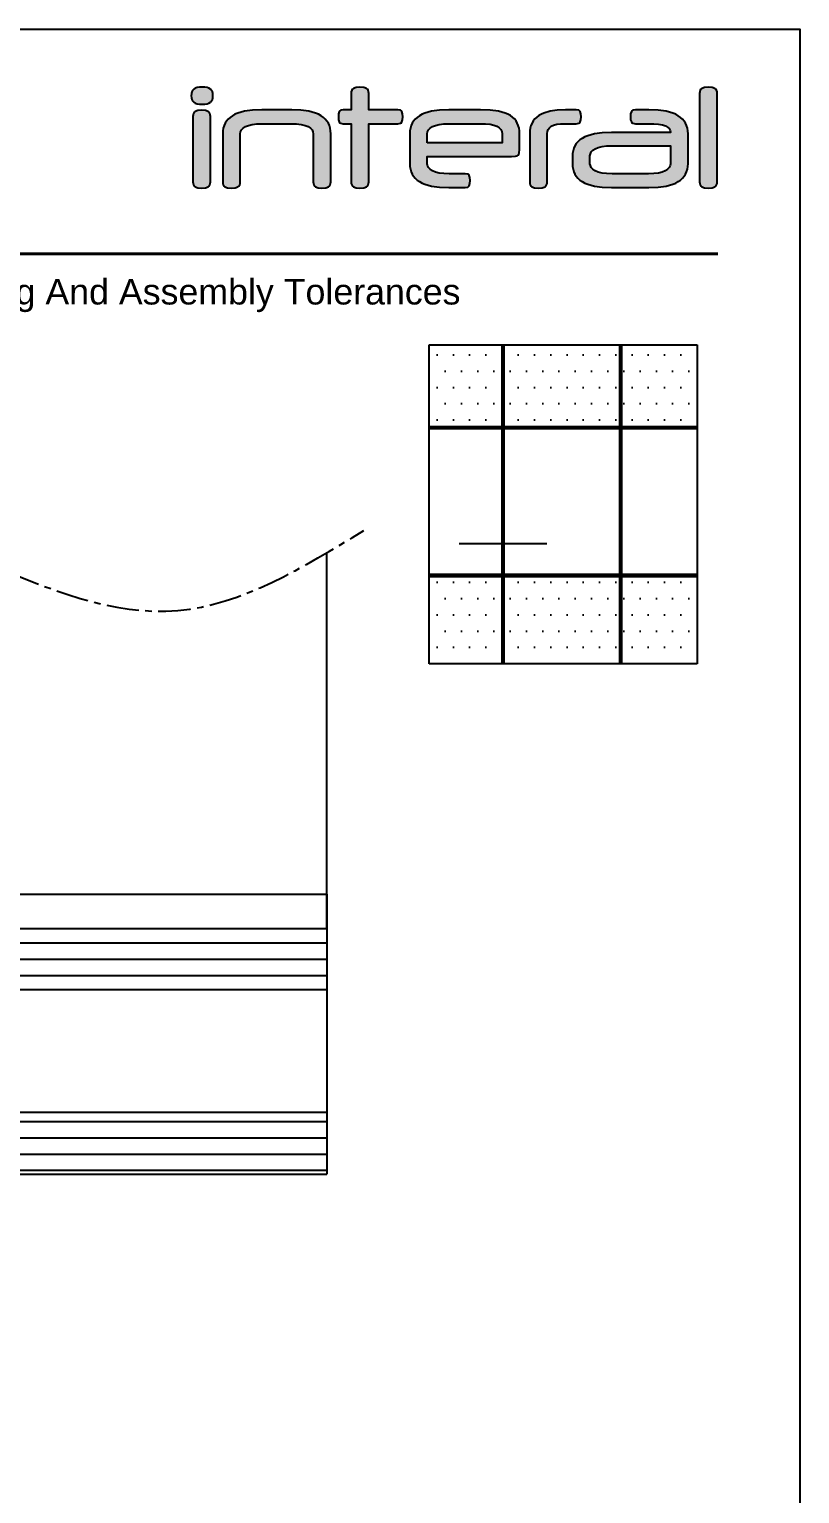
# Model space of a CAD drawing. Header units: millimetres. Extents: x 1489 to 1909, y -347 to 297.
# Drawn here: x 1623.9 to 1699.2, y -193.1 to -50 of the extents above; entities that cross this region are included whole.
import ezdxf

# ---------------------------------------------------------------- set-up
doc = ezdxf.new("R2010")
doc.units = ezdxf.units.MM
doc.header["$PDSIZE"] = -1
doc.linetypes.add('CENTER', pattern=[10.16, 6.35, -1.27, 1.27, -1.27])
for name, color, linetype in [('aksesuar', 1, 'Continuous'), ('ALUMINIUM', 30, 'Continuous'), ('Antet', 7, 'Continuous'), ('PROFIL', 7, 'Continuous'), ('yazı_numara_k', 11, 'Continuous')]:
    doc.layers.add(name, color=color, linetype=linetype)

# ---------------------------------------------------------------- blocks, each defined once
blk = doc.blocks.new('İnteral Logo - 2D')
at = {"layer": 'PROFIL', "ltscale": 10}
h = blk.add_hatch(color=7, dxfattribs=at)
h.paths.add_polyline_path([(2732.45, 1117.62), (2732.47, 1117.8), (2732.47, 1124.16), (2732.45, 1124.34), (2732.41, 1124.48), (2732.35, 1124.6), (2732.25, 1124.67), (2731.98, 1124.76), (2731.61, 1124.79), (2731.23, 1124.76), (2730.97, 1124.67), (2730.87, 1124.6), (2730.81, 1124.48), (2730.77, 1124.34), (2730.76, 1124.16), (2730.76, 1117.8), (2730.77, 1117.62), (2730.81, 1117.48), (2730.87, 1117.36), (2730.97, 1117.29), (2731.23, 1117.2), (2731.61, 1117.17), (2731.98, 1117.2), (2732.25, 1117.29), (2732.35, 1117.36), (2732.41, 1117.48)])
h.paths.add_polyline_path([(2732.72, 1126.21), (2732.71, 1126.41), (2732.66, 1126.58), (2732.58, 1126.73), (2732.47, 1126.84), (2732.33, 1126.93), (2732.15, 1127), (2731.92, 1127.03), (2731.66, 1127.05), (2731.4, 1127.03), (2731.17, 1127), (2730.99, 1126.93), (2730.84, 1126.84), (2730.73, 1126.73), (2730.66, 1126.58), (2730.61, 1126.41), (2730.59, 1126.21), (2730.61, 1126.01), (2730.66, 1125.84), (2730.73, 1125.69), (2730.84, 1125.58), (2730.99, 1125.49), (2731.17, 1125.42), (2731.4, 1125.39), (2731.66, 1125.37), (2731.92, 1125.39), (2732.15, 1125.42), (2732.33, 1125.49), (2732.47, 1125.58), (2732.58, 1125.69), (2732.66, 1125.84), (2732.71, 1126.01)])
for points in [[(2750.79, 1123.47), (2751.04, 1123.52), (2751.13, 1123.57), (2751.18, 1123.64), (2751.25, 1123.85), (2751.27, 1124.15), (2751.25, 1124.44), (2751.18, 1124.66), (2751.13, 1124.74), (2751.04, 1124.79), (2750.79, 1124.84), (2747.94, 1124.84), (2747.94, 1126.41), (2747.93, 1126.59), (2747.89, 1126.74), (2747.82, 1126.85), (2747.73, 1126.92), (2747.46, 1127.02), (2747.08, 1127.05), (2746.7, 1127.02), (2746.44, 1126.92), (2746.35, 1126.85), (2746.28, 1126.74), (2746.24, 1126.59), (2746.23, 1126.41), (2746.23, 1124.84), (2745.46, 1124.84), (2745.21, 1124.79), (2745.12, 1124.74), (2745.06, 1124.66), (2745, 1124.44), (2744.98, 1124.15), (2745, 1123.85), (2745.06, 1123.64), (2745.12, 1123.57), (2745.21, 1123.52), (2745.46, 1123.47), (2746.23, 1123.47), (2746.23, 1117.8), (2746.24, 1117.62), (2746.28, 1117.48), (2746.35, 1117.36), (2746.44, 1117.29), (2746.7, 1117.2), (2747.08, 1117.17), (2747.46, 1117.2), (2747.73, 1117.29), (2747.82, 1117.36), (2747.89, 1117.48), (2747.93, 1117.62), (2747.94, 1117.8), (2747.94, 1123.47)], [(2743.86, 1123.73), (2743.7, 1123.92), (2743.51, 1124.09), (2743.28, 1124.25), (2743.03, 1124.39), (2742.75, 1124.51), (2742.09, 1124.69), (2741.32, 1124.8), (2740.42, 1124.84), (2737.48, 1124.84), (2736.59, 1124.8), (2735.81, 1124.69), (2735.16, 1124.51), (2734.87, 1124.39), (2734.62, 1124.25), (2734.4, 1124.09), (2734.2, 1123.92), (2734.04, 1123.73), (2733.91, 1123.52), (2733.8, 1123.29), (2733.73, 1123.04), (2733.68, 1122.77), (2733.67, 1122.49), (2733.67, 1117.8), (2733.68, 1117.62), (2733.72, 1117.48), (2733.79, 1117.36), (2733.88, 1117.29), (2734.14, 1117.2), (2734.52, 1117.17), (2734.89, 1117.2), (2735.16, 1117.29), (2735.26, 1117.36), (2735.33, 1117.48), (2735.37, 1117.62), (2735.38, 1117.8), (2735.38, 1122.85), (2736.02, 1123.27), (2736.75, 1123.45), (2737.54, 1123.47), (2741.05, 1123.47), (2742.23, 1123.19), (2742.52, 1122.63), (2742.52, 1117.8), (2742.54, 1117.62), (2742.58, 1117.48), (2742.64, 1117.36), (2742.73, 1117.29), (2743, 1117.2), (2743.37, 1117.17), (2743.75, 1117.2), (2744.02, 1117.29), (2744.11, 1117.36), (2744.18, 1117.48), (2744.22, 1117.62), (2744.24, 1117.8), (2744.24, 1122.49), (2744.22, 1122.77), (2744.18, 1123.04), (2744.1, 1123.29), (2744, 1123.52)], [(2768.21, 1123.47), (2768.47, 1123.52), (2768.55, 1123.57), (2768.61, 1123.64), (2768.68, 1123.85), (2768.7, 1124.15), (2768.68, 1124.44), (2768.61, 1124.66), (2768.55, 1124.74), (2768.47, 1124.79), (2768.21, 1124.84), (2767.16, 1124.84), (2766.36, 1124.8), (2765.67, 1124.69), (2765.07, 1124.51), (2764.81, 1124.39), (2764.57, 1124.26), (2764.36, 1124.1), (2764.18, 1123.93), (2764.02, 1123.74), (2763.9, 1123.53), (2763.8, 1123.3), (2763.73, 1123.05), (2763.69, 1122.79), (2763.67, 1122.5), (2763.67, 1117.8), (2763.69, 1117.62), (2763.72, 1117.48), (2763.79, 1117.36), (2763.88, 1117.29), (2764.15, 1117.2), (2764.52, 1117.17), (2764.9, 1117.2), (2765.17, 1117.29), (2765.26, 1117.36), (2765.33, 1117.48), (2765.37, 1117.62), (2765.38, 1117.8), (2765.38, 1122.9), (2765.95, 1123.36), (2766.83, 1123.47)]]:
    blk.add_hatch(color=7, dxfattribs=at).paths.add_polyline_path(points)
at = {"layer": 'PROFIL', "ltscale": 10, "true_color": 0xfed100}
blk.add_hatch(color=40, dxfattribs=at).paths.add_polyline_path([(2781.99, 1126.41), (2781.98, 1126.59), (2781.94, 1126.74), (2781.87, 1126.85), (2781.78, 1126.92), (2781.51, 1127.02), (2781.13, 1127.05), (2780.75, 1127.02), (2780.49, 1126.92), (2780.4, 1126.85), (2780.33, 1126.74), (2780.29, 1126.59), (2780.28, 1126.41), (2780.28, 1117.8), (2780.29, 1117.62), (2780.33, 1117.48), (2780.4, 1117.36), (2780.49, 1117.29), (2780.75, 1117.2), (2781.13, 1117.17), (2781.51, 1117.2), (2781.78, 1117.29), (2781.87, 1117.36), (2781.94, 1117.48), (2781.98, 1117.62), (2781.99, 1117.8)])
at = {"layer": 'PROFIL', "ltscale": 10}
h = blk.add_hatch(color=7, dxfattribs=at)
h.paths.add_polyline_path([(2759.81, 1124.8), (2758.87, 1124.84), (2755.76, 1124.84), (2754.87, 1124.8), (2754.09, 1124.69), (2753.44, 1124.51), (2753.15, 1124.39), (2752.9, 1124.25), (2752.68, 1124.09), (2752.48, 1123.92), (2752.32, 1123.73), (2752.18, 1123.52), (2752.08, 1123.29), (2752.01, 1123.04), (2751.96, 1122.77), (2751.95, 1122.49), (2751.95, 1119.56), (2751.96, 1119.28), (2752.01, 1119.02), (2752.08, 1118.77), (2752.18, 1118.54), (2752.32, 1118.33), (2752.48, 1118.14), (2752.68, 1117.96), (2752.9, 1117.81), (2753.15, 1117.67), (2753.44, 1117.55), (2754.09, 1117.37), (2754.87, 1117.26), (2755.76, 1117.22), (2757.36, 1117.22), (2757.62, 1117.26), (2757.7, 1117.32), (2757.76, 1117.39), (2757.83, 1117.61), (2757.85, 1117.91), (2757.83, 1118.2), (2757.76, 1118.41), (2757.7, 1118.49), (2757.62, 1118.54), (2757.36, 1118.58), (2755.13, 1118.58), (2753.96, 1118.87), (2753.66, 1119.43), (2753.66, 1120.25), (2761.88, 1120.25), (2762.3, 1120.29), (2762.44, 1120.34), (2762.54, 1120.4), (2762.61, 1120.49), (2762.65, 1120.61), (2762.69, 1120.94), (2762.69, 1122.49), (2762.67, 1122.78), (2762.63, 1123.04), (2762.56, 1123.29), (2762.46, 1123.52), (2762.34, 1123.74), (2762.18, 1123.93), (2762, 1124.1), (2761.79, 1124.26), (2761.55, 1124.39), (2761.27, 1124.51), (2760.61, 1124.69)])
h.paths.add_polyline_path([(2760.98, 1121.59), (2760.98, 1122.49), (2760.95, 1122.71), (2760.85, 1122.91), (2760.69, 1123.08), (2760.47, 1123.22), (2760.18, 1123.33), (2759.81, 1123.41), (2759.35, 1123.46), (2758.82, 1123.47), (2755.81, 1123.47), (2755.29, 1123.46), (2754.84, 1123.4), (2754.46, 1123.31), (2754.17, 1123.19), (2753.95, 1123.04), (2753.79, 1122.87), (2753.69, 1122.69), (2753.66, 1122.49), (2753.66, 1121.59)], flags=16)
at = {"layer": 'PROFIL', "ltscale": 10, "true_color": 0xfed100}
h = blk.add_hatch(color=40, dxfattribs=at)
h.paths.add_polyline_path([(2779.15, 1119.56), (2779.15, 1122.49), (2779.13, 1122.77), (2779.09, 1123.04), (2779.01, 1123.29), (2778.91, 1123.52), (2778.78, 1123.73), (2778.61, 1123.92), (2778.42, 1124.09), (2778.19, 1124.25), (2777.94, 1124.39), (2777.66, 1124.51), (2777, 1124.69), (2776.23, 1124.8), (2775.33, 1124.84), (2774.01, 1124.84), (2773.76, 1124.79), (2773.67, 1124.74), (2773.61, 1124.67), (2773.54, 1124.45), (2773.51, 1124.15), (2773.54, 1123.85), (2773.61, 1123.64), (2773.67, 1123.57), (2773.76, 1123.52), (2774.01, 1123.47), (2775.97, 1123.47), (2777.16, 1123.25), (2777.52, 1122.62), (2771.67, 1122.62), (2770.77, 1122.59), (2770, 1122.48), (2769.34, 1122.29), (2769.06, 1122.18), (2768.81, 1122.04), (2768.58, 1121.88), (2768.39, 1121.71), (2768.22, 1121.52), (2768.09, 1121.31), (2767.99, 1121.08), (2767.91, 1120.83), (2767.87, 1120.56), (2767.85, 1120.28), (2767.85, 1119.56), (2767.87, 1119.28), (2767.91, 1119.02), (2767.99, 1118.77), (2768.09, 1118.54), (2768.22, 1118.33), (2768.39, 1118.14), (2768.58, 1117.96), (2768.81, 1117.81), (2769.06, 1117.67), (2769.34, 1117.55), (2770, 1117.37), (2770.77, 1117.26), (2771.67, 1117.22), (2775.33, 1117.22), (2776.23, 1117.26), (2777, 1117.37), (2777.66, 1117.55), (2777.94, 1117.67), (2778.19, 1117.81), (2778.42, 1117.96), (2778.61, 1118.14), (2778.78, 1118.33), (2778.91, 1118.54), (2779.01, 1118.77), (2779.09, 1119.02), (2779.13, 1119.28)])
h.paths.add_polyline_path([(2777.44, 1119.22), (2776.8, 1118.78), (2776.07, 1118.61), (2775.28, 1118.58), (2771.04, 1118.58), (2769.86, 1118.87), (2769.56, 1119.43), (2769.56, 1120.69), (2770.2, 1121.12), (2770.93, 1121.29), (2771.72, 1121.32), (2777.44, 1121.32)], flags=16)
at = {"layer": 'PROFIL', "color": 7, "ltscale": 10}
for points in [[(2732.72, 1126.21), (2732.71, 1126.41), (2732.66, 1126.58), (2732.58, 1126.73), (2732.47, 1126.84), (2732.33, 1126.93), (2732.15, 1127), (2731.92, 1127.03), (2731.66, 1127.05), (2731.4, 1127.03), (2731.17, 1127), (2730.99, 1126.93), (2730.84, 1126.84), (2730.73, 1126.73), (2730.66, 1126.58), (2730.61, 1126.41), (2730.59, 1126.21), (2730.61, 1126.01), (2730.66, 1125.84), (2730.73, 1125.69), (2730.84, 1125.58), (2730.99, 1125.49), (2731.17, 1125.42), (2731.4, 1125.39), (2731.66, 1125.37), (2731.92, 1125.39), (2732.15, 1125.42), (2732.33, 1125.49), (2732.47, 1125.58), (2732.58, 1125.69), (2732.66, 1125.84), (2732.71, 1126.01)], [(2751.25, 1123.85), (2751.27, 1124.15), (2751.25, 1124.44), (2751.18, 1124.66), (2751.13, 1124.74), (2751.04, 1124.79), (2750.79, 1124.84), (2747.94, 1124.84), (2747.94, 1126.41), (2747.93, 1126.59), (2747.89, 1126.74), (2747.82, 1126.85), (2747.73, 1126.92), (2747.46, 1127.02), (2747.08, 1127.05), (2746.7, 1127.02), (2746.44, 1126.92), (2746.35, 1126.85), (2746.28, 1126.74), (2746.24, 1126.59), (2746.23, 1126.41), (2746.23, 1124.84), (2745.46, 1124.84), (2745.21, 1124.79), (2745.12, 1124.74), (2745.06, 1124.66), (2745, 1124.44), (2744.98, 1124.15), (2745, 1123.85), (2745.06, 1123.64), (2745.12, 1123.57), (2745.21, 1123.52), (2745.46, 1123.47), (2746.23, 1123.47), (2746.23, 1117.8), (2746.24, 1117.62), (2746.28, 1117.48), (2746.35, 1117.36), (2746.44, 1117.29), (2746.7, 1117.2), (2747.08, 1117.17), (2747.46, 1117.2), (2747.73, 1117.29), (2747.82, 1117.36), (2747.89, 1117.48), (2747.93, 1117.62), (2747.94, 1117.8), (2747.94, 1123.47), (2750.79, 1123.47), (2751.04, 1123.52), (2751.13, 1123.57), (2751.18, 1123.64)], [(2732.47, 1117.8), (2732.47, 1124.16), (2732.45, 1124.34), (2732.41, 1124.48), (2732.35, 1124.6), (2732.25, 1124.67), (2731.98, 1124.76), (2731.61, 1124.79), (2731.23, 1124.76), (2730.97, 1124.67), (2730.87, 1124.6), (2730.81, 1124.48), (2730.77, 1124.34), (2730.76, 1124.16), (2730.76, 1117.8), (2730.77, 1117.62), (2730.81, 1117.48), (2730.87, 1117.36), (2730.97, 1117.29), (2731.23, 1117.2), (2731.61, 1117.17), (2731.98, 1117.2), (2732.25, 1117.29), (2732.35, 1117.36), (2732.41, 1117.48), (2732.45, 1117.62)], [(2743.86, 1123.73), (2743.7, 1123.92), (2743.51, 1124.09), (2743.28, 1124.25), (2743.03, 1124.39), (2742.75, 1124.51), (2742.09, 1124.69), (2741.32, 1124.8), (2740.42, 1124.84), (2737.48, 1124.84), (2736.59, 1124.8), (2735.81, 1124.69), (2735.16, 1124.51), (2734.87, 1124.39), (2734.62, 1124.25), (2734.4, 1124.09), (2734.2, 1123.92), (2734.04, 1123.73), (2733.91, 1123.52), (2733.8, 1123.29), (2733.73, 1123.04), (2733.68, 1122.77), (2733.67, 1122.49), (2733.67, 1117.8), (2733.68, 1117.62), (2733.72, 1117.48), (2733.79, 1117.36), (2733.88, 1117.29), (2734.14, 1117.2), (2734.52, 1117.17), (2734.89, 1117.2), (2735.16, 1117.29), (2735.26, 1117.36), (2735.33, 1117.48), (2735.37, 1117.62), (2735.38, 1117.8), (2735.38, 1122.49), (2735.41, 1122.69), (2735.51, 1122.87), (2735.67, 1123.04), (2735.89, 1123.19), (2736.19, 1123.31), (2736.56, 1123.4), (2737.01, 1123.46), (2737.54, 1123.47), (2740.37, 1123.47), (2740.89, 1123.46), (2741.34, 1123.4), (2741.72, 1123.31), (2742.01, 1123.19), (2742.24, 1123.04), (2742.4, 1122.87), (2742.49, 1122.69), (2742.52, 1122.49), (2742.52, 1117.8), (2742.54, 1117.62), (2742.58, 1117.48), (2742.64, 1117.36), (2742.73, 1117.29), (2743, 1117.2), (2743.37, 1117.17), (2743.75, 1117.2), (2744.02, 1117.29), (2744.11, 1117.36), (2744.18, 1117.48), (2744.22, 1117.62), (2744.24, 1117.8), (2744.24, 1122.49), (2744.22, 1122.77), (2744.18, 1123.04), (2744.1, 1123.29), (2744, 1123.52)], [(2762, 1124.1), (2761.79, 1124.26), (2761.55, 1124.39), (2761.27, 1124.51), (2760.61, 1124.69), (2759.81, 1124.8), (2758.87, 1124.84), (2755.76, 1124.84), (2754.87, 1124.8), (2754.09, 1124.69), (2753.44, 1124.51), (2753.15, 1124.39), (2752.9, 1124.25), (2752.68, 1124.09), (2752.48, 1123.92), (2752.32, 1123.73), (2752.18, 1123.52), (2752.08, 1123.29), (2752.01, 1123.04), (2751.96, 1122.77), (2751.95, 1122.49), (2751.95, 1119.56), (2751.96, 1119.28), (2752.01, 1119.02), (2752.08, 1118.77), (2752.18, 1118.54), (2752.32, 1118.33), (2752.48, 1118.14), (2752.68, 1117.96), (2752.9, 1117.81), (2753.15, 1117.67), (2753.44, 1117.55), (2754.09, 1117.37), (2754.87, 1117.26), (2755.76, 1117.22), (2757.36, 1117.22), (2757.62, 1117.26), (2757.7, 1117.32), (2757.76, 1117.39), (2757.83, 1117.61), (2757.85, 1117.91), (2757.83, 1118.2), (2757.76, 1118.41), (2757.7, 1118.49), (2757.62, 1118.54), (2757.36, 1118.58), (2755.81, 1118.58), (2755.29, 1118.6), (2754.84, 1118.65), (2754.46, 1118.74), (2754.17, 1118.87), (2753.95, 1119.02), (2753.79, 1119.19), (2753.69, 1119.37), (2753.66, 1119.56), (2753.66, 1120.25), (2761.88, 1120.25), (2762.3, 1120.29), (2762.44, 1120.34), (2762.54, 1120.4), (2762.61, 1120.49), (2762.65, 1120.61), (2762.69, 1120.94), (2762.69, 1122.49), (2762.67, 1122.78), (2762.63, 1123.04), (2762.56, 1123.29), (2762.46, 1123.52), (2762.34, 1123.74), (2762.18, 1123.93)], [(2768.68, 1123.85), (2768.7, 1124.15), (2768.68, 1124.44), (2768.61, 1124.66), (2768.55, 1124.74), (2768.47, 1124.79), (2768.21, 1124.84), (2767.16, 1124.84), (2766.36, 1124.8), (2765.67, 1124.69), (2765.07, 1124.51), (2764.81, 1124.39), (2764.57, 1124.26), (2764.36, 1124.1), (2764.18, 1123.93), (2764.02, 1123.74), (2763.9, 1123.53), (2763.8, 1123.3), (2763.73, 1123.05), (2763.69, 1122.79), (2763.67, 1122.5), (2763.67, 1117.8), (2763.69, 1117.62), (2763.72, 1117.48), (2763.79, 1117.36), (2763.88, 1117.29), (2764.15, 1117.2), (2764.52, 1117.17), (2764.9, 1117.2), (2765.17, 1117.29), (2765.26, 1117.36), (2765.33, 1117.48), (2765.37, 1117.62), (2765.38, 1117.8), (2765.38, 1122.5), (2765.41, 1122.72), (2765.48, 1122.91), (2765.6, 1123.08), (2765.78, 1123.22), (2766.01, 1123.33), (2766.32, 1123.41), (2766.7, 1123.46), (2767.16, 1123.47), (2768.21, 1123.47), (2768.47, 1123.52), (2768.55, 1123.57), (2768.61, 1123.64)], [(2753.66, 1121.59), (2753.66, 1122.49), (2753.69, 1122.69), (2753.79, 1122.87), (2753.95, 1123.04), (2754.17, 1123.19), (2754.46, 1123.31), (2754.84, 1123.4), (2755.29, 1123.46), (2755.81, 1123.47), (2758.82, 1123.47), (2759.35, 1123.46), (2759.81, 1123.41), (2760.18, 1123.33), (2760.47, 1123.22), (2760.69, 1123.08), (2760.85, 1122.91), (2760.95, 1122.71), (2760.98, 1122.49), (2760.98, 1121.59)]]:
    blk.add_lwpolyline(points, close=True, dxfattribs=at)
at = {"layer": 'PROFIL', "color": 40, "ltscale": 10, "true_color": 0xfed100}
for points in [[(2781.99, 1117.8), (2781.99, 1126.41), (2781.98, 1126.59), (2781.94, 1126.74), (2781.87, 1126.85), (2781.78, 1126.92), (2781.51, 1127.02), (2781.13, 1127.05), (2780.75, 1127.02), (2780.49, 1126.92), (2780.4, 1126.85), (2780.33, 1126.74), (2780.29, 1126.59), (2780.28, 1126.41), (2780.28, 1117.8), (2780.29, 1117.62), (2780.33, 1117.48), (2780.4, 1117.36), (2780.49, 1117.29), (2780.75, 1117.2), (2781.13, 1117.17), (2781.51, 1117.2), (2781.78, 1117.29), (2781.87, 1117.36), (2781.94, 1117.48), (2781.98, 1117.62)], [(2779.15, 1119.56), (2779.15, 1122.49), (2779.13, 1122.77), (2779.09, 1123.04), (2779.01, 1123.29), (2778.91, 1123.52), (2778.78, 1123.73), (2778.61, 1123.92), (2778.42, 1124.09), (2778.19, 1124.25), (2777.94, 1124.39), (2777.66, 1124.51), (2777, 1124.69), (2776.23, 1124.8), (2775.33, 1124.84), (2774.01, 1124.84), (2773.76, 1124.79), (2773.67, 1124.74), (2773.61, 1124.67), (2773.54, 1124.45), (2773.51, 1124.15), (2773.54, 1123.85), (2773.61, 1123.64), (2773.67, 1123.57), (2773.76, 1123.52), (2774.01, 1123.47), (2775.28, 1123.47), (2775.81, 1123.46), (2776.27, 1123.42), (2776.64, 1123.35), (2776.93, 1123.25), (2777.15, 1123.13), (2777.31, 1122.99), (2777.4, 1122.82), (2777.44, 1122.64), (2777.44, 1122.62), (2771.67, 1122.62), (2770.77, 1122.59), (2770, 1122.48), (2769.34, 1122.29), (2769.06, 1122.18), (2768.81, 1122.04), (2768.58, 1121.88), (2768.39, 1121.71), (2768.22, 1121.52), (2768.09, 1121.31), (2767.99, 1121.08), (2767.91, 1120.83), (2767.87, 1120.56), (2767.85, 1120.28), (2767.85, 1119.56), (2767.87, 1119.28), (2767.91, 1119.02), (2767.99, 1118.77), (2768.09, 1118.54), (2768.22, 1118.33), (2768.39, 1118.14), (2768.58, 1117.96), (2768.81, 1117.81), (2769.06, 1117.67), (2769.34, 1117.55), (2770, 1117.37), (2770.77, 1117.26), (2771.67, 1117.22), (2775.33, 1117.22), (2776.23, 1117.26), (2777, 1117.37), (2777.66, 1117.55), (2777.94, 1117.67), (2778.19, 1117.81), (2778.42, 1117.96), (2778.61, 1118.14), (2778.78, 1118.33), (2778.91, 1118.54), (2779.01, 1118.77), (2779.09, 1119.02), (2779.13, 1119.28)], [(2769.56, 1119.56), (2769.56, 1120.33), (2769.6, 1120.53), (2769.69, 1120.72), (2769.85, 1120.88), (2770.08, 1121.03), (2770.37, 1121.16), (2770.74, 1121.25), (2771.19, 1121.3), (2771.72, 1121.32), (2777.44, 1121.32), (2777.44, 1119.56), (2777.4, 1119.37), (2777.31, 1119.19), (2777.15, 1119.02), (2776.92, 1118.87), (2776.63, 1118.74), (2776.26, 1118.65), (2775.81, 1118.6), (2775.28, 1118.58), (2771.72, 1118.58), (2771.19, 1118.6), (2770.74, 1118.65), (2770.37, 1118.74), (2770.08, 1118.87), (2769.85, 1119.02), (2769.69, 1119.19), (2769.6, 1119.37)]]:
    blk.add_lwpolyline(points, close=True, dxfattribs=at)
blk = doc.blocks.new('MN50.S.1')
at = {"color": 252}
blk.add_lwpolyline([(9907.25, 888.56), (9907.25, 1185.56), (10117.25, 1185.56), (10117.25, 888.56)], close=True, dxfattribs=at)
at = {"const_width": 0.3}
blk.add_lwpolyline([(9915.28, 1163.6), (10109.25, 1163.6)], dxfattribs=at)
at = {"layer": 'yazı_numara_k', "color": 140}
blk.add_blockref('İnteral Logo - 2D', (7327.19, 52.86), dxfattribs=at)
blk = doc.blocks.new('6 12 6 1. CAM')
at = {"layer": 'aksesuar'}
h = blk.add_hatch(dxfattribs=at)
h.set_pattern_fill('ANSI31', color=140, scale=0.5, angle=135, style=0)
h.set_pattern_definition([(180, (5129.9152, 276.5993), (-3e-16, -1.5875), [])])
h.paths.add_polyline_path([(2458.93, 1167.33), (2458.93, 1173.33), (2408.93, 1173.33), (2408.93, 1167.33)])
h.paths.add_polyline_path([(2408.93, 1191.33), (2408.93, 1185.33), (2458.93, 1185.33), (2458.93, 1191.33)])
h = blk.add_hatch(dxfattribs=at)
h.set_pattern_fill('ANSI37', color=0, scale=0.25, style=0)
h.set_pattern_definition([(315, (4538.7771, 1285.1692), (-0.561266, -0.561266), []), (225, (4538.7771, 1285.1692), (-0.561266, 0.561266), [])])
h.paths.add_polyline_path([(2451.93, 1175.56), (2451.93, 1183.19), (2449.83, 1185.08), (2449.83, 1185.33), (2458.93, 1185.33, 0.22997), (2458.93, 1173.33), (2449.73, 1173.33), (2449.73, 1173.58)])
at = {"color": 4, "linetype": 'Continuous'}
for p, q in [((2444.93, 1185.08), (2449.83, 1185.08)), ((2445.92, 1174.58), (2445.92, 1184.08)), ((2449.34, 1184.08), (2445.92, 1184.08)), ((2450.93, 1182.64), (2449.34, 1184.08)), ((2449.83, 1185.08), (2451.93, 1183.19)), ((2450.93, 1176.02), (2450.93, 1182.64)), ((2444.91, 1181.86), (2444.8, 1181.97)), ((2444.91, 1181.86), (2444.8, 1181.97)), ((2444.91, 1180.86), (2444.8, 1180.97)), ((2444.81, 1181.39), (2444.88, 1181.47)), ((2444.91, 1179.86), (2444.8, 1179.97)), ((2444.81, 1180.39), (2444.88, 1180.47)), ((2444.81, 1179.39), (2444.88, 1179.47)), ((2444.91, 1178.86), (2444.8, 1178.97)), ((2444.91, 1177.86), (2444.8, 1177.97)), ((2444.81, 1178.39), (2444.88, 1178.47)), ((2444.81, 1178.39), (2444.89, 1178.43)), ((2444.91, 1176.86), (2444.8, 1176.97)), ((2444.81, 1177.39), (2444.89, 1177.43)), ((2444.91, 1175.86), (2444.8, 1175.97)), ((2444.81, 1176.39), (2444.89, 1176.43)), ((2444.91, 1175.86), (2444.93, 1173.58)), ((2449.34, 1174.58), (2450.93, 1176.02)), ((2445.92, 1174.58), (2449.34, 1174.58))]:
    blk.add_line(p, q, dxfattribs=at)
at = {"color": 4}
blk.add_line((2444.93, 1173.58), (2449.73, 1173.58), dxfattribs=at)
at = {"color": 4, "linetype": 'Continuous'}
blk.add_lwpolyline([(2451.93, 1175.56), (2451.93, 1183.19), (2451.93, 1175.56), (2449.73, 1173.58)], close=True, dxfattribs=at)
for centre, start, end in [((2445.02, 1182.18), 111.5459, 223.5399), ((2445.02, 1182.18), 111.5459, 223.5399), ((2445.02, 1181.18), 134.9638, 223.5399), ((2444.67, 1181.68), 314.9638, 37.8313), ((2444.67, 1180.68), 314.9638, 37.8313), ((2445.02, 1180.18), 134.9638, 223.5399), ((2444.67, 1179.68), 314.9638, 37.8313), ((2445.02, 1179.18), 134.9638, 223.5399), ((2445.02, 1178.18), 134.9638, 223.5399), ((2444.69, 1178.66), 311.5284, 43.5399), ((2445.02, 1177.18), 134.9638, 223.5399), ((2444.69, 1177.66), 311.5284, 43.5399), ((2444.69, 1177.66), 311.5284, 43.5399), ((2444.69, 1176.66), 311.5284, 43.5399), ((2445.02, 1176.18), 134.9638, 223.5399)]:
    blk.add_arc(centre, 0.3, start, end, dxfattribs=at)
for p in [(2449.34, 1184.08), (2444.67, 1181.68), (2444.67, 1181.68), (2444.67, 1181.68), (2444.8, 1181.97), (2444.8, 1181.97), (2444.8, 1181.97), (2444.8, 1181.97), (2444.8, 1180.97), (2444.8, 1180.97), (2444.81, 1181.39), (2444.81, 1181.39), (2444.88, 1181.47), (2444.88, 1181.47), (2444.91, 1181.86), (2444.91, 1181.86), (2444.91, 1181.86), (2444.91, 1181.86), (2444.91, 1180.86), (2444.91, 1180.86), (2445.02, 1181.18), (2445.02, 1181.18), (2445.02, 1181.18), (2444.67, 1180.68), (2444.67, 1180.68), (2444.67, 1179.68), (2444.67, 1179.68), (2444.67, 1179.68), (2444.8, 1179.97), (2444.8, 1179.97), (2444.81, 1180.39), (2444.81, 1180.39), (2444.88, 1180.47), (2444.88, 1180.47), (2444.88, 1179.47), (2444.88, 1179.47), (2444.91, 1179.86), (2444.91, 1179.86), (2445.02, 1180.18), (2445.02, 1180.18), (2445.02, 1180.18), (2444.69, 1178.66), (2444.69, 1178.66), (2444.69, 1178.66), (2444.8, 1178.97), (2444.8, 1178.97), (2444.8, 1177.97), (2444.8, 1177.97), (2444.81, 1179.39), (2444.81, 1179.39), (2444.81, 1178.39), (2444.81, 1178.39), (2444.81, 1178.39), (2444.88, 1178.47), (2444.88, 1178.47), (2444.89, 1178.43), (2444.89, 1178.43), (2444.91, 1178.86), (2444.91, 1178.86), (2445.02, 1179.18), (2445.02, 1179.18), (2445.02, 1179.18), (2445.02, 1178.18), (2445.02, 1178.18), (2444.69, 1177.66), (2444.69, 1177.66), (2444.69, 1177.66), (2444.69, 1177.66), (2444.69, 1177.66), (2444.69, 1177.66), (2444.69, 1176.66), (2444.69, 1176.66), (2444.69, 1176.66), (2444.8, 1176.97), (2444.8, 1176.97), (2444.81, 1177.39), (2444.81, 1177.39), (2444.89, 1177.43), (2444.89, 1177.43), (2444.89, 1177.43), (2444.91, 1177.86), (2444.91, 1177.86), (2444.91, 1177.86), (2444.91, 1176.86), (2444.91, 1176.86), (2445.02, 1177.18), (2445.02, 1177.18), (2445.02, 1177.18), (2444.8, 1175.97), (2444.8, 1175.97), (2444.81, 1176.39), (2444.81, 1176.39), (2444.89, 1176.43), (2444.89, 1176.43), (2444.91, 1175.86), (2444.91, 1175.86), (2445.02, 1176.18), (2445.02, 1176.18), (2450.93, 1176.02), (2450.93, 1176.02), (2451.93, 1175.56), (2451.93, 1175.56), (2444.93, 1174.08), (2444.93, 1174.08), (2445.92, 1174.58), (2449.34, 1174.58)]:
    blk.add_point(p, dxfattribs=at)
at = {"color": 7, "linetype": 'Continuous'}
for p in [(2444.93, 1173.33), (2449.73, 1173.33), (2449.73, 1173.33), (2452.14, 1173.33)]:
    blk.add_point(p, dxfattribs=at)
at = {"layer": 'aksesuar', "color": 140}
for p, q in [((2408.93, 1191.33), (2408.93, 1167.33)), ((2458.93, 1191.33), (2458.93, 1185.33)), ((2458.93, 1191.33), (2458.93, 1185.33)), ((2458.93, 1173.33), (2458.93, 1167.33)), ((2458.93, 1167.33), (2408.93, 1167.33))]:
    blk.add_line(p, q, dxfattribs=at)
at = {"layer": 'aksesuar', "color": 4, "linetype": 'Continuous'}
blk.add_line((2444.91, 1182.46), (2444.93, 1185.08), dxfattribs=at)
at = {"layer": 'aksesuar', "color": 140}
for points in [[(2458.93, 1191.33), (2408.93, 1191.33)], [(2458.93, 1191.33), (2408.93, 1191.33)], [(2408.93, 1185.33), (2458.93, 1185.33)], [(2408.93, 1185.33), (2458.93, 1185.33)], [(2408.93, 1173.33), (2458.93, 1173.33)], [(2458.93, 1173.33), (2458.93, 1167.33), (2408.93, 1167.33)], [(2458.93, 1167.33), (2408.93, 1167.33)], [(2458.93, 1167.33), (2408.93, 1167.33)]]:
    blk.add_lwpolyline(points, dxfattribs=at)
blk.add_arc((2471.29, 1179.33), 13.74, 154.0977, 205.9023, dxfattribs=at)
at = {"layer": 'ALUMINIUM'}
for points in [[(2449.83, 1185.08), (2449.83, 1185.33), (2444.93, 1185.33), (2444.93, 1185.08)], [(2444.93, 1173.58), (2444.93, 1173.33), (2449.73, 1173.33), (2449.73, 1173.58)]]:
    blk.add_lwpolyline(points, close=True, dxfattribs=at)

msp = doc.modelspace()

# ---------------------------------------------------------------- hatches: boundary and pattern name
at = {"layer": 'Antet', "linetype": 'ByBlock'}
h = msp.add_hatch(dxfattribs=at)
h.set_pattern_fill('DOTS', color=0, style=0)
h.set_pattern_definition([(0, (-877.0341, -1432.7914), (0.79375, 1.5875), [0, -1.5875])])
h.paths.add_polyline_path([(1670.202, -88.942), (1670.202, -80.851), (1662.985, -80.851), (1662.985, -88.942)])
h.paths.add_polyline_path([(1681.689, -88.942), (1681.689, -80.851), (1670.202, -80.851), (1670.202, -88.942)])
h.paths.add_polyline_path([(1689.166, -88.942), (1689.166, -80.851), (1681.689, -80.851), (1681.689, -88.942)])
h.paths.add_polyline_path([(1689.166, -103.385), (1681.689, -103.385), (1681.689, -112.012), (1689.166, -112.012)])
h.paths.add_polyline_path([(1681.689, -112.012), (1681.689, -103.385), (1670.202, -103.385), (1670.202, -112.012)])
h.paths.add_polyline_path([(1662.985, -112.012), (1670.202, -112.012), (1670.202, -103.385), (1662.985, -103.385)])

# ---------------------------------------------------------------- linework, layer by layer
at = {"color": 252, "ltscale": 10}
for p, q in [((1652.986, -137.882), (1652.986, -101.165)), ((1617.786, -134.533), (1652.986, -134.533))]:
    msp.add_line(p, q, dxfattribs=at)
msp.add_line((1665.919, -100.264), (1674.485, -100.264))
at = {"const_width": 0.4}
for points in [[(1670.202, -80.851), (1670.202, -112.012)], [(1681.689, -80.851), (1681.689, -112.012)], [(1662.976, -88.942), (1689.166, -88.942)], [(1662.976, -103.385), (1689.166, -103.385)]]:
    msp.add_lwpolyline(points, dxfattribs=at)
at = {"layer": 'aksesuar', "color": 35}
msp.add_line((1652.986, -134.533), (1652.986, -137.882), dxfattribs=at)
at = {"layer": 'aksesuar', "color": 0, "linetype": 'CENTER', "ltscale": 0.5}
msp.add_spline([(1528.268, -105.827), (1540.656, -99.434), (1557.614, -102.072), (1561.98, -99.332), (1570.084, -104.086), (1575.188, -105.049), (1583.66, -102.051), (1589.371, -102.464), (1598.638, -105.634), (1604.343, -104.044), (1609.671, -101.123), (1613.162, -100.078), (1619.284, -101.857), (1638.41, -106.807), (1656.596, -98.985)], degree=3, dxfattribs=at)
at = {"layer": 'Antet', "color": 0, "linetype": 'ByBlock'}
for p, q in [((1662.985, -112.012), (1662.985, -80.851)), ((1662.985, -80.851), (1670.202, -80.851)), ((1670.202, -80.851), (1689.166, -80.851)), ((1689.166, -80.851), (1689.166, -112.012)), ((1689.166, -112.012), (1662.985, -112.012))]:
    msp.add_line(p, q, dxfattribs=at)

# ---------------------------------------------------------------- block references
at = {"layer": 'aksesuar', "color": 1, "xscale": -1}
msp.add_blockref('6 12 6 1. CAM', (4061.917, -1329.214), dxfattribs=at)
at = {"layer": 'aksesuar', "color": 0, "xscale": -1}
msp.add_blockref('6 12 6 1. CAM', (4061.917, -1329.214), dxfattribs=at)
at = {"layer": 'Antet', "color": 0}
msp.add_blockref('MN50.S.1', (-8418.053, -1235.558), dxfattribs=at)

# ---------------------------------------------------------------- texts
at = {"layer": 'yazı_numara_k', "color": 7, "insert": (1497.192, -74.398), "char_height": 2.5, "attachment_point": 1}
msp.add_mtext('{\\fArial Unicode MS|b1|i0|c162|p34;Isıcam Üretim ve Montaj Toleransları  \\fArial Unicode MS|b0|i0|c162|p34;/  Thermal Insulation Glass Manufacturing And Assembly Tolerances}', dxfattribs=at)

doc.saveas('drawing.dxf')
